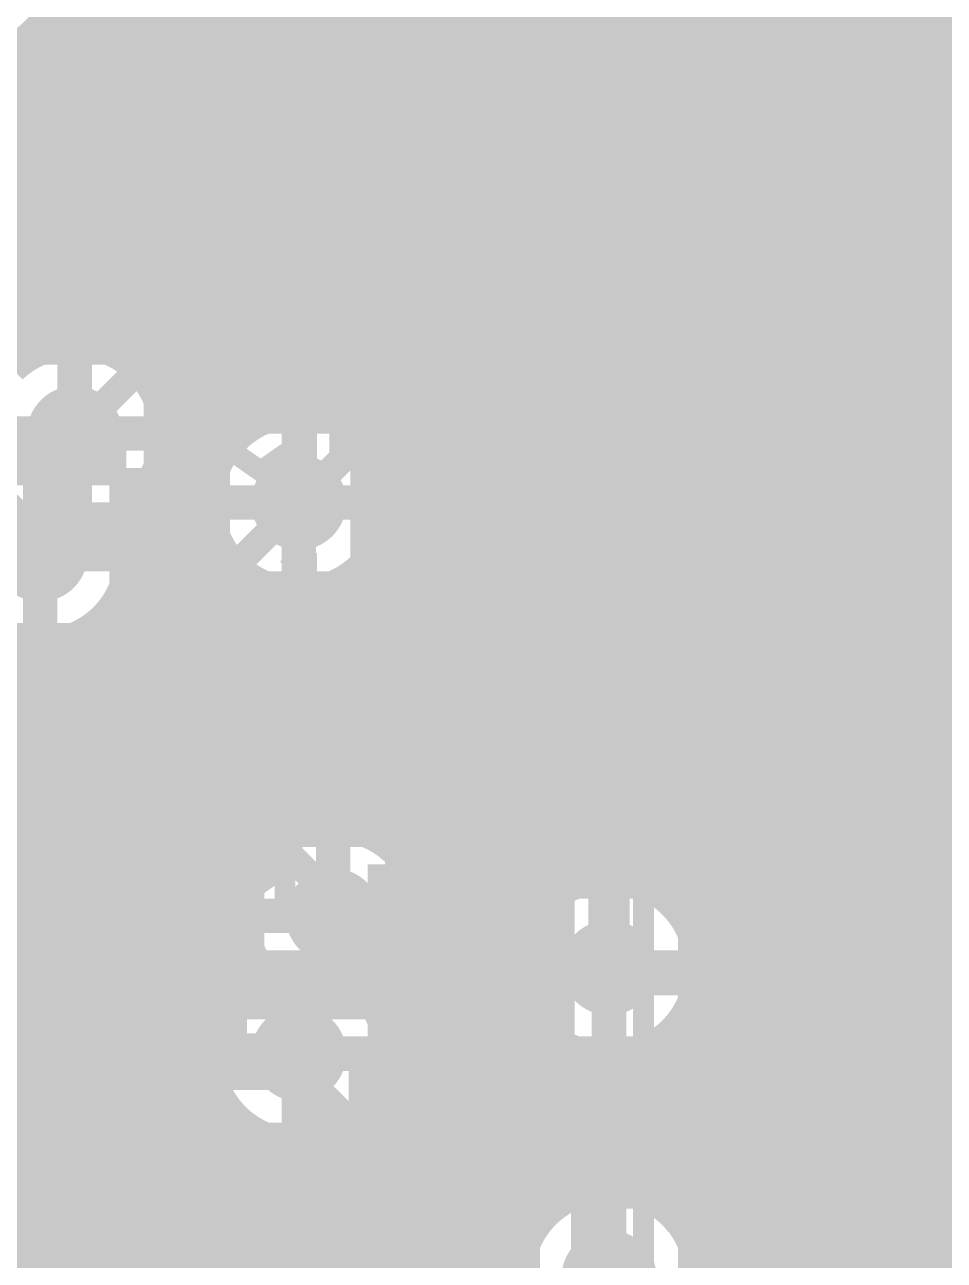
# Model space of a CAD drawing. Extents: x -7 to 100, y -42 to 30.
# Drawn here: x 60.21 to 66.99, y 14.73 to 23.84 of the extents above; entities that cross this region are included whole.
import ezdxf

# ---------------------------------------------------------------- set-up
doc = ezdxf.new("R2010")
doc.units = 0
doc.header["$MEASUREMENT"] = 0
doc.layers.get('0').update_dxf_attribs({"linetype": 'CONTINUOUS'})
for name, color, linetype in [('22-315-0_BOT', 7, 'CONTINUOUS'), ('22-315-0_DRD', 7, 'CONTINUOUS'), ('22-315-0_GND', 6, 'CONTINUOUS'), ('22-315-0_IN1', 4, 'CONTINUOUS'), ('22-315-0_SMB', 3, 'CONTINUOUS'), ('22-315-0_SMT', 5, 'CONTINUOUS'), ('22-315-0_SPB', 10, 'CONTINUOUS'), ('22-315-0_SPT', 14, 'CONTINUOUS'), ('22-315-0_SSB', 9, 'CONTINUOUS'), ('22-315-0_SST', 12, 'CONTINUOUS'), ('22-315-0_TOP', 11, 'CONTINUOUS'), ('THRUHOLE_TAP', 15, 'CONTINUOUS')]:
    doc.layers.add(name, color=color, linetype=linetype)

# ---------------------------------------------------------------- blocks, each defined once
blk = doc.blocks.new('RECTANGLE_2')
blk.add_solid([(0.63627, 0.51308), (0.63627, -0.51308), (-0.63627, 0.51308), (-0.63627, -0.51308)])
blk = doc.blocks.new('RECTANGLE_8')
blk.add_solid([(0.4826, 0.4064), (0.4826, -0.4064), (-0.4826, 0.4064), (-0.4826, -0.4064)])
blk = doc.blocks.new('ROUND_56')
at = {"const_width": 0.35052}
blk.add_lwpolyline([(-0.17526, 0, 1), (0.17526, 0, 1)], format="xyb", close=True, dxfattribs=at)
blk = doc.blocks.new('ROUND_62')
at = {"const_width": 0.35052}
blk.add_lwpolyline([(-0.17526, 0, 1), (0.17526, 0, 1)], format="xyb", close=True, dxfattribs=at)
blk = doc.blocks.new('ROUND_65')
at = {"const_width": 0.35052}
blk.add_lwpolyline([(-0.17526, 0, 1), (0.17526, 0, 1)], format="xyb", close=True, dxfattribs=at)
blk = doc.blocks.new('ROUND_80')
at = {"const_width": 0.0635}
blk.add_lwpolyline([(-0.03175, 0, 1), (0.03175, 0, 1)], format="xyb", close=True, dxfattribs=at)
blk = doc.blocks.new('ROUND_81')
at = {"const_width": 0.0635}
blk.add_lwpolyline([(-0.03175, 0, 1), (0.03175, 0, 1)], format="xyb", close=True, dxfattribs=at)
blk = doc.blocks.new('OBLONG_45')
at = {"const_width": 0.2794}
blk.add_lwpolyline([(0, 0.7493), (0, -0.7493)], dxfattribs=at)
at = {"const_width": 0.1397}
for points in [[(-0.06985, 0.7493, 1), (0.06985, 0.7493, 1)], [(-0.06985, -0.7493, 1), (0.06985, -0.7493, 1)]]:
    blk.add_lwpolyline(points, format="xyb", close=True, dxfattribs=at)
blk = doc.blocks.new('RECTANGLE_46')
blk.add_solid([(0.1397, 0.889), (0.1397, -0.889), (-0.1397, 0.889), (-0.1397, -0.889)])
blk = doc.blocks.new('OBLONG_47')
at = {"const_width": 0.2794}
blk.add_lwpolyline([(0.7493, 0), (-0.7493, 0)], dxfattribs=at)
at = {"const_width": 0.1397}
for points in [[(-0.81915, 0, 1), (-0.67945, 0, 1)], [(0.67945, 0, 1), (0.81915, 0, 1)]]:
    blk.add_lwpolyline(points, format="xyb", close=True, dxfattribs=at)
blk = doc.blocks.new('RECTANGLE_48')
blk.add_solid([(0.889, 0.1397), (0.889, -0.1397), (-0.889, 0.1397), (-0.889, -0.1397)])
blk = doc.blocks.new('ROUND_83')
at = {"const_width": 0.10033}
blk.add_lwpolyline([(-0.050164, 0, 1), (0.050164, 0, 1)], format="xyb", close=True, dxfattribs=at)

msp = doc.modelspace()

# ---------------------------------------------------------------- linework, layer by layer
at = {"layer": '22-315-0_BOT'}
for points, const_width in [([(66.04, 23.114), (67.437, 23.114), (68.199, 23.876), (70.6628, 23.876), (71.12, 23.4188)], 0.2032), ([(66.04, 23.114), (66.0273, 23.1013), (66.0273, 21.0312)], 0.2032), ([(63.5, 21.0312), (61.7982, 21.0312), (60.706, 19.939), (60.325, 19.939), (60.325, 13.8938), (61.595, 13.8938)], 0.2032), ([(66.0273, 21.0312), (63.5, 21.0312)], 0.2032), ([(52.6923, 12.7762), (53.1368, 12.7762), (53.467, 12.446), (56.642, 12.446), (58.166, 13.97), (58.166, 16.764), (59.563, 18.161), (59.563, 20.32), (60.071, 20.828), (60.579, 20.828)], 0.2032), ([(64.3128, 20.6248), (64.3128, 20.3454)], 0.254), ([(65.2145, 20.6248), (64.3128, 20.6248)], 0.254), ([(64.4398, 20.6248), (64.4398, 19.36496)], 0.254), ([(64.6684, 20.6248), (64.6684, 19.59356)], 0.254), ([(64.897, 20.6248), (64.897, 19.82216)], 0.254), ([(65.1256, 20.6248), (65.1256, 20.01774)], 0.254), ([(65.2145, 20.6248), (65.2145, 20.3454)], 0.254), ([(65.2145, 20.4978), (64.3128, 20.4978)], 0.254), ([(62.23, 20.32), (61.595, 19.685), (61.595, 18.288), (62.484, 17.399), (62.484, 17.272)], 0.2032), ([(64.3128, 20.3454), (64.3128, 20.2946)], 0.254), ([(64.3128, 20.2946), (64.3128, 19.23796)], 0.254), ([(65.2145, 20.3454), (65.2145, 20.2946)], 0.254), ([(65.2145, 20.2946), (65.2145, 20.05076)], 0.254), ([(61.5569, 20.21586), (61.3537, 20.01266)], 0.254), ([(65.2145, 20.2692), (64.3128, 20.2692)], 0.254), ([(65.17894, 20.0406), (64.3128, 20.0406)], 0.254), ([(60.325, 19.939), (60.325, 13.8938), (61.595, 13.8938)], 0.2032), ([(60.325, 19.939), (60.325, 13.8938), (61.595, 13.8938)], 0.2032), ([(61.26734, 19.9263), (60.9981, 19.65452)], 0.254), ([(65.00622, 19.93138), (64.3128, 19.23796)], 0.254), ([(61.20892, 19.812), (61.15304, 19.812)], 0.254), ([(62.611, 19.75612), (62.611, 17.94002)], 0.254), ([(62.6872, 19.81708), (62.6872, 18.8722)], 0.254), ([(64.8843, 19.812), (64.3128, 19.812)], 0.254), ([(67.945, 19.7612), (67.7926, 19.6088), (66.0273, 19.6088)], 0.3048), ([(61.0108, 19.66976), (61.0108, 16.0528)], 0.254), ([(61.1886, 19.685), (61.1886, 18.288)], 0.254), ([(62.13094, 19.6469), (62.0014, 19.51736)], 0.254), ([(62.1538, 19.64436), (62.1538, 18.30324)], 0.254), ([(62.3824, 19.65706), (62.3824, 18.07464)], 0.254), ([(61.1886, 19.5834), (60.90412, 19.5834)], 0.254), ([(62.6872, 19.5834), (62.06744, 19.5834)], 0.254), ([(62.6872, 19.6088), (63.5, 19.6088)], 0.254), ([(63.5, 18.8722), (63.5, 19.6088)], 0.254), ([(64.3128, 19.6088), (63.5, 19.6088)], 0.254), ([(63.5, 17.018), (63.5, 19.6088)], 0.2032), ([(63.5, 17.018), (63.5, 19.6088)], 0.2032), ([(64.6557, 19.5834), (64.3128, 19.5834)], 0.254), ([(66.0273, 19.6088), (65.3288, 19.6088), (64.516, 18.796), (64.516, 16.891)], 0.3048), ([(62.0014, 19.51736), (62.0014, 18.45564)], 0.254), ([(60.7314, 19.3929), (60.7314, 14.38656)], 0.254), ([(60.7314, 19.3929), (60.7314, 14.38656)], 0.254), ([(60.7314, 19.3929), (60.7314, 14.38656)], 0.254), ([(60.7822, 19.43608), (60.7822, 14.34592)], 0.254), ([(61.1886, 19.3548), (60.7314, 19.3548)], 0.254), ([(62.6872, 19.3548), (62.0014, 19.3548)], 0.254), ([(64.4271, 19.3548), (64.3128, 19.3548)], 0.254), ([(61.1886, 19.1262), (60.7314, 19.1262)], 0.254), ([(62.6872, 19.1262), (62.0014, 19.1262)], 0.254), ([(67.1322, 19.1516), (66.8401, 19.1516)], 0.254), ([(66.8401, 19.1516), (66.8401, 18.8722)], 0.254), ([(67.1322, 19.1262), (66.8401, 19.1262)], 0.254), ([(66.9544, 19.1516), (66.9544, 15.0114)], 0.254), ([(61.1886, 18.8976), (60.7314, 18.8976)], 0.254), ([(62.6872, 18.8976), (62.0014, 18.8976)], 0.254), ([(64.06388, 18.8722), (62.6872, 18.8722)], 0.254), ([(62.8396, 18.8722), (62.8396, 17.85112)], 0.254), ([(63.0682, 18.8722), (63.0682, 17.61998)], 0.254), ([(63.2968, 18.8722), (63.2968, 16.0528)], 0.254), ([(63.5254, 18.8722), (63.5254, 16.0528)], 0.254), ([(63.754, 18.8722), (63.754, 16.0528)], 0.254), ([(63.9826, 18.8722), (63.9826, 17.31264)], 0.254), ([(65.23736, 18.8722), (64.9732, 18.6055)], 0.254), ([(66.8401, 18.8722), (65.23736, 18.8722)], 0.254), ([(65.3542, 18.8722), (65.3542, 15.0114)], 0.254), ([(65.5828, 18.8722), (65.5828, 15.0114)], 0.254), ([(65.8114, 18.8722), (65.8114, 15.0114)], 0.254), ([(66.04, 18.8722), (66.04, 15.0114)], 0.254), ([(66.2686, 18.8722), (66.2686, 15.0114)], 0.254), ([(66.4972, 18.8722), (66.4972, 15.0114)], 0.254), ([(66.7258, 18.8722), (66.7258, 15.0114)], 0.254), ([(67.1322, 18.8976), (66.8401, 18.8976)], 0.254), ([(64.0588, 18.796), (64.0588, 17.39392)], 0.254), ([(65.1256, 18.7579), (65.1256, 17.19072)], 0.254), ([(61.1886, 18.669), (60.7314, 18.669)], 0.254), ([(64.0588, 18.669), (62.0014, 18.669)], 0.254), ([(67.1322, 18.669), (65.03416, 18.669)], 0.254), ([(64.9732, 18.6055), (64.9732, 17.39392)], 0.254), ([(62.0014, 18.45564), (62.50686, 17.95018)], 0.254), ([(61.1886, 18.4404), (60.7314, 18.4404)], 0.254), ([(64.0588, 18.4404), (62.01664, 18.4404)], 0.254), ([(67.1322, 18.4404), (64.9732, 18.4404)], 0.254), ([(61.19622, 18.2118), (60.7314, 18.2118)], 0.254), ([(64.0588, 18.2118), (62.24524, 18.2118)], 0.254), ([(67.1322, 18.2118), (64.9732, 18.2118)], 0.254), ([(61.2394, 18.08988), (61.2394, 16.0528)], 0.254), ([(61.32576, 17.9832), (60.7314, 17.9832)], 0.254), ([(61.31052, 17.9959), (61.83376, 17.47266)], 0.254), ([(64.0588, 17.9832), (62.47384, 17.9832)], 0.254), ([(67.1322, 17.9832), (64.9732, 17.9832)], 0.254), ([(61.468, 17.84096), (61.468, 16.0528)], 0.254), ([(61.55436, 17.7546), (60.7314, 17.7546)], 0.254), ([(64.0588, 17.7546), (62.96152, 17.7546)], 0.254), ([(67.1322, 17.7546), (64.9732, 17.7546)], 0.254), ([(61.6966, 17.61236), (61.6966, 16.67764)], 0.254), ([(61.78296, 17.526), (60.7314, 17.526)], 0.254), ([(64.0588, 17.526), (63.11392, 17.526)], 0.254), ([(71.43496, 17.526), (64.9732, 17.526)], 0.254), ([(61.80328, 17.2974), (60.7314, 17.2974)], 0.254), ([(63.9699, 17.2974), (63.16218, 17.2974)], 0.254), ([(71.66356, 17.2974), (65.05956, 17.2974)], 0.254), ([(61.087, 16.891), (61.087, 17.018), (60.706, 16.637), (60.706, 16.2052), (61.595, 15.3162), (60.706, 16.2052), (60.706, 16.637), (61.087, 17.018), (61.087, 16.891)], 0.2032), ([(61.83376, 17.0688), (60.7314, 17.0688)], 0.254), ([(63.85814, 17.0688), (63.1317, 17.0688)], 0.254), ([(71.89216, 17.0688), (65.17132, 17.0688)], 0.254), ([(63.0682, 16.92402), (63.0682, 16.0528)], 0.254), ([(61.88202, 16.8402), (60.7314, 16.8402)], 0.254), ([(61.9252, 16.88338), (61.9252, 16.86306)], 0.254), ([(63.83782, 16.8402), (63.00978, 16.8402)], 0.254), ([(68.83908, 16.8402), (65.19418, 16.8402)], 0.254), ([(62.8396, 16.69288), (62.8396, 16.55572)], 0.254), ([(61.65088, 16.6116), (60.7314, 16.6116)], 0.254), ([(63.89624, 16.6116), (62.80912, 16.6116)], 0.254), ([(65.1256, 16.58874), (65.1256, 15.0114)], 0.254), ([(68.70192, 16.6116), (65.13576, 16.6116)], 0.254), ([(63.9826, 16.46936), (63.9826, 16.0528)], 0.254), ([(61.56198, 16.383), (60.7314, 16.383)], 0.254), ([(64.06388, 16.383), (62.89802, 16.383)], 0.254), ([(68.66128, 16.383), (64.96812, 16.383)], 0.254), ([(64.2112, 16.28394), (64.2112, 16.0528)], 0.254), ([(64.897, 16.32712), (64.897, 15.16888)], 0.254), ([(62.23, 16.256), (62.23, 16.129), (63.0428, 15.3162), (63.5, 15.3162)], 0.2032), ([(64.4398, 16.21536), (64.4398, 15.28064)], 0.254), ([(64.6684, 16.22806), (64.6684, 15.26794)], 0.254), ([(61.5569, 16.1544), (60.7314, 16.1544)], 0.254), ([(68.70192, 16.1544), (62.90056, 16.1544)], 0.254), ([(61.57976, 16.0528), (60.7822, 16.0528)], 0.254), ([(60.7822, 16.0528), (60.7822, 14.6304)], 0.254), ([(64.3128, 16.0528), (62.88024, 16.0528)], 0.254), ([(64.3128, 16.0528), (64.3128, 15.2527)], 0.254), ([(60.7822, 15.9258), (60.7314, 15.9258)], 0.254), ([(68.83908, 15.9258), (64.3128, 15.9258)], 0.254), ([(60.7822, 15.6972), (60.7314, 15.6972)], 0.254), ([(69.45376, 15.6972), (64.3128, 15.6972)], 0.254), ([(60.7822, 15.4686), (60.7314, 15.4686)], 0.254), ([(69.68236, 15.4686), (64.3128, 15.4686)], 0.254), ([(60.7822, 15.24), (60.7314, 15.24)], 0.254), ([(69.65696, 15.24), (64.7573, 15.24)], 0.254), ([(60.7822, 15.0114), (60.7314, 15.0114)], 0.254), ([(69.42836, 15.0114), (65.05956, 15.0114)], 0.254), ([(69.42836, 15.0114), (65.05956, 15.0114)], 0.254), ([(60.7822, 14.7828), (60.7314, 14.7828)], 0.254)]:
    msp.add_lwpolyline(points, dxfattribs=dict(at, const_width=const_width))
at = {"layer": '22-315-0_BOT', "const_width": 0.254}
for points in [[(65.2145, 20.05076, 0.1338727), (65.006, 19.93159)], [(65.2145, 20.05076, 0.1338727), (65.006, 19.93159)], [(61.26734, 19.9263, 0.1600362), (61.18808, 19.685)], [(61.26734, 19.9263, 0.1600362), (61.18808, 19.685)], [(62.23, 19.63928, 0.1865741), (62.6879, 19.81631)], [(60.90412, 19.5834, 0.069382), (60.99384, 19.65116)], [(60.90412, 19.5834, 0.069382), (60.99384, 19.65116)], [(62.13094, 19.6469, 0.0365465), (62.23, 19.63965)], [(60.7314, 19.3929, 0.0953748), (60.90509, 19.5828)], [(64.06388, 18.8722, 0.0417668), (64.0575, 18.796)], [(64.06388, 18.8722, 0.0417668), (64.0575, 18.796)], [(61.1886, 18.288, 0.1989124), (61.30763, 18.00063)], [(63.16472, 17.272, 0.4043806), (62.50686, 17.95018)], [(61.83376, 17.47266, 0.0749705), (61.8035, 17.272)], [(64.0588, 17.39392, 0.2113087), (63.83632, 16.891)], [(65.19672, 16.891, 0.2113087), (64.9739, 17.39469)], [(61.80328, 17.272, 0.1599827), (61.93579, 16.86846)], [(62.7761, 16.65732, 0.2894985), (63.16472, 17.272)], [(61.93536, 16.86814, 0.2881496), (61.55182, 16.256)], [(63.83528, 16.891, 0.4142136), (64.516, 16.21028)], [(64.516, 16.21028, 0.4142136), (65.19672, 16.891)], [(62.91072, 16.256, 0.1597822), (62.7761, 16.65732)], [(61.54928, 16.256, 0.0758661), (61.58026, 16.05296)], [(62.8777, 16.0528, 0.0761469), (62.90883, 16.256)], [(64.516, 15.28572, 0.0761474), (64.31223, 15.25451)], [(65.05956, 15.0114, 0.2364631), (64.516, 15.28369)]]:
    msp.add_lwpolyline(points, format="xyb", dxfattribs=at)
at = {"layer": '22-315-0_DRD', "const_width": 0.254}
for points in [[(60.452, 23.622), (60.452, 24.892)], [(59.182, 23.622), (60.452, 23.622)], [(61.214, 21.463), (59.944, 21.463)], [(60.579, 21.463), (60.579, 20.193)], [(61.214, 20.193), (61.214, 21.463)], [(61.595, 20.955), (61.595, 19.685)], [(62.865, 20.955), (61.595, 20.955)], [(62.23, 20.955), (62.23, 19.685)], [(62.865, 19.685), (62.865, 20.955)], [(61.214, 20.828), (59.944, 20.828)], [(60.96, 20.574), (59.69, 20.574)], [(60.96, 20.574), (59.69, 20.574)], [(60.325, 20.574), (60.325, 19.304)], [(60.325, 20.574), (60.325, 19.304)], [(60.96, 19.304), (60.96, 20.574)], [(60.96, 19.304), (60.96, 20.574)], [(62.865, 20.32), (61.595, 20.32)], [(59.944, 20.193), (61.214, 20.193)], [(60.96, 19.939), (59.69, 19.939)], [(60.96, 19.939), (59.69, 19.939)], [(61.595, 19.685), (62.865, 19.685)], [(59.69, 19.304), (60.96, 19.304)], [(59.69, 19.304), (60.96, 19.304)], [(61.849, 17.907), (61.849, 16.637)], [(63.119, 17.907), (61.849, 17.907)], [(62.484, 17.907), (62.484, 16.637)], [(63.119, 16.637), (63.119, 17.907)], [(62.865, 17.653), (62.865, 16.383)], [(64.135, 17.653), (62.865, 17.653)], [(62.865, 17.653), (62.865, 16.383)], [(64.135, 17.653), (62.865, 17.653)], [(63.5, 17.653), (63.5, 16.383)], [(63.5, 17.653), (63.5, 16.383)], [(64.135, 16.383), (64.135, 17.653)], [(64.135, 16.383), (64.135, 17.653)], [(60.452, 17.526), (60.452, 16.256)], [(61.722, 17.526), (60.452, 17.526)], [(60.452, 17.526), (60.452, 16.256)], [(61.722, 17.526), (60.452, 17.526)], [(61.087, 17.526), (61.087, 16.256)], [(61.087, 17.526), (61.087, 16.256)], [(61.722, 16.256), (61.722, 17.526)], [(61.722, 16.256), (61.722, 17.526)], [(63.881, 17.526), (63.881, 16.256)], [(65.151, 17.526), (63.881, 17.526)], [(64.516, 17.526), (64.516, 16.256)], [(65.151, 16.256), (65.151, 17.526)], [(63.119, 17.272), (61.849, 17.272)], [(64.135, 17.018), (62.865, 17.018)], [(64.135, 17.018), (62.865, 17.018)], [(61.722, 16.891), (60.452, 16.891)], [(61.722, 16.891), (60.452, 16.891)], [(61.595, 16.891), (61.595, 15.621)], [(62.865, 16.891), (61.595, 16.891)], [(62.23, 16.891), (62.23, 15.621)], [(62.865, 15.621), (62.865, 16.891)], [(65.151, 16.891), (63.881, 16.891)], [(61.849, 16.637), (63.119, 16.637)], [(62.865, 16.383), (64.135, 16.383)], [(62.865, 16.383), (64.135, 16.383)], [(60.452, 16.256), (61.722, 16.256)], [(60.452, 16.256), (61.722, 16.256)], [(62.865, 16.256), (61.595, 16.256)], [(63.881, 16.256), (65.151, 16.256)], [(61.595, 15.621), (62.865, 15.621)], [(63.881, 15.24), (63.881, 13.97)], [(65.151, 15.24), (63.881, 15.24)], [(64.516, 15.24), (64.516, 13.97)], [(65.151, 13.97), (65.151, 15.24)]]:
    msp.add_lwpolyline(points, dxfattribs=at)
at = {"layer": '22-315-0_IN1', "const_width": 0.254}
for points in [[(63.1444, 29.337), (63.1444, 17.59712)], [(63.373, 29.337), (63.373, 17.68602)], [(63.6016, 29.337), (63.6016, 17.68856)], [(63.8302, 29.337), (63.8302, 17.61236)], [(64.0588, 29.337), (64.0588, 17.40408)], [(64.2874, 29.337), (64.2874, 17.53108)], [(64.516, 29.337), (64.516, 17.57172)], [(64.7446, 29.337), (64.7446, 17.53108)], [(64.9732, 29.337), (64.9732, 17.39392)], [(65.2018, 29.337), (65.2018, 6.9723)], [(65.4304, 29.337), (65.4304, 6.86816)], [(65.659, 29.337), (65.659, 6.70306)], [(65.8876, 29.337), (65.8876, 6.43636)], [(66.1162, 29.337), (66.1162, 0.508)], [(66.3448, 29.337), (66.3448, 0.508)], [(66.5734, 29.337), (66.5734, 10.5283)], [(66.802, 29.337), (66.802, 10.74674)], [(67.0306, 29.337), (67.0306, 10.83056)], [(60.6298, 24.89708), (60.6298, 21.50618)], [(61.5442, 24.89708), (61.5442, 17.39392)], [(60.8584, 24.75992), (60.8584, 21.44776)], [(61.3156, 24.75992), (61.3156, 17.53108)], [(61.7728, 24.79802), (61.7728, 20.82292)], [(62.9158, 24.75738), (62.9158, 17.79778)], [(61.087, 24.71928), (61.087, 21.28012)], [(62.0014, 24.56688), (62.0014, 20.96008)], [(62.23, 24.47798), (62.23, 21.00072)], [(62.4586, 24.4729), (62.4586, 20.96008)], [(62.6872, 24.55164), (62.6872, 20.82292)], [(60.4012, 23.90902), (60.4012, 21.48332)], [(75.97394, 23.8252), (60.34278, 23.8252)], [(60.1726, 23.67788), (60.1726, 21.37156)], [(76.15936, 23.5966), (59.97702, 23.5966)], [(82.51698, 23.368), (42.1513, 23.368)], [(82.5119, 23.1394), (42.45356, 23.1394)], [(82.59064, 22.9108), (42.56532, 22.9108)], [(82.79638, 22.6822), (42.58818, 22.6822)], [(70.89394, 22.4536), (42.52976, 22.4536)], [(70.74408, 22.225), (55.69712, 22.225)], [(70.69328, 21.9964), (55.86476, 21.9964)], [(70.72376, 21.7678), (59.82208, 21.7678)], [(70.84822, 21.5392), (60.03036, 21.5392)], [(71.21144, 21.3106), (61.05652, 21.3106)], [(83.95208, 21.082), (61.20892, 21.082)], [(61.80836, 20.8534), (61.25718, 20.8534)], [(84.10194, 20.8534), (62.65164, 20.8534)], [(61.62294, 20.6248), (61.2267, 20.6248)], [(93.96476, 20.6248), (62.83706, 20.6248)], [(61.087, 20.37588), (61.087, 17.57172)], [(61.55436, 20.3962), (61.10478, 20.3962)], [(77.68336, 20.3962), (62.90564, 20.3962)], [(61.56706, 20.1676), (60.96508, 20.1676)], [(77.3811, 20.1676), (62.89294, 20.1676)], [(61.66612, 19.939), (61.00572, 19.939)], [(77.26934, 19.939), (62.79388, 19.939)], [(61.7728, 19.81708), (61.7728, 16.75892)], [(62.6872, 19.81708), (62.6872, 17.9197)], [(61.92774, 19.7104), (60.96508, 19.7104)], [(62.0014, 19.67992), (62.0014, 17.74952)], [(62.23, 19.63928), (62.23, 17.90192)], [(62.4586, 19.67992), (62.4586, 17.95018)], [(77.24902, 19.7104), (62.52972, 19.7104)], [(77.30744, 19.4818), (60.82792, 19.4818)], [(60.8584, 19.51736), (60.8584, 17.53108)], [(60.1726, 19.27606), (60.1726, 14.50594)], [(60.6298, 19.33194), (60.6298, 17.39392)], [(77.47508, 19.2532), (58.25236, 19.2532)], [(60.4012, 19.26336), (60.4012, 14.51864)], [(80.38592, 19.0246), (58.32856, 19.0246)], [(80.34528, 18.796), (58.32602, 18.796)], [(80.38592, 18.5674), (58.23712, 18.5674)], [(80.52308, 18.3388), (58.00598, 18.3388)], [(99.441, 18.1102), (57.82818, 18.1102)], [(62.18174, 17.8816), (57.76976, 17.8816)], [(75.26274, 17.8816), (62.78372, 17.8816)], [(61.92012, 17.653), (57.60212, 17.653)], [(63.25616, 17.653), (63.04788, 17.653)], [(69.39788, 17.653), (63.7413, 17.653)], [(60.66536, 17.4244), (57.43956, 17.4244)], [(61.82106, 17.4244), (61.50864, 17.4244)], [(64.09436, 17.4244), (64.04356, 17.4244)], [(69.23024, 17.4244), (64.93764, 17.4244)], [(60.47994, 17.1958), (57.55132, 17.1958)], [(61.80836, 17.1958), (61.69406, 17.1958)], [(69.17182, 17.1958), (65.12306, 17.1958)], [(60.41136, 16.9672), (59.40298, 16.9672)], [(61.87694, 16.9672), (61.76264, 16.9672)], [(68.99402, 16.9672), (65.19164, 16.9672)], [(60.42406, 16.7386), (59.63412, 16.7386)], [(68.76288, 16.7386), (65.17894, 16.7386)], [(62.9158, 16.67002), (62.9158, 9.35736)], [(60.52312, 16.51), (59.72302, 16.51)], [(63.04788, 16.51), (62.85992, 16.51)], [(68.67398, 16.51), (65.07988, 16.51)], [(60.6298, 16.38808), (60.6298, 14.45006)], [(61.5442, 16.38808), (61.5442, 6.85546)], [(63.1444, 16.43888), (63.1444, 9.43356)], [(63.8302, 16.42364), (63.8302, 9.11098)], [(64.0588, 16.38808), (64.0588, 15.10792)], [(64.9732, 16.38808), (64.9732, 15.10792)], [(60.78474, 16.2814), (59.72556, 16.2814)], [(61.54928, 16.2814), (61.38672, 16.2814)], [(64.21374, 16.2814), (62.90818, 16.2814)], [(63.373, 16.34998), (63.373, 9.43102)], [(63.6016, 16.3449), (63.6016, 9.34212)], [(68.6689, 16.2814), (64.81572, 16.2814)], [(60.8584, 16.25092), (60.8584, 14.26464)], [(61.087, 16.21028), (61.087, 6.39572)], [(61.3156, 16.25092), (61.3156, 6.6802)], [(64.2874, 16.25092), (64.2874, 15.24508)], [(64.516, 16.21028), (64.516, 15.28572)], [(64.7446, 16.25092), (64.7446, 15.24508)], [(61.57976, 16.0528), (59.64936, 16.0528)], [(68.74764, 16.0528), (62.8777, 16.0528)], [(61.70422, 15.8242), (59.44108, 15.8242)], [(68.95338, 15.8242), (62.75578, 15.8242)], [(61.7728, 15.75308), (61.7728, 6.96468)], [(62.6872, 15.75308), (62.6872, 9.14908)], [(62.06744, 15.5956), (53.59908, 15.5956)], [(62.0014, 15.61592), (62.0014, 7.02564)], [(62.23, 15.57528), (62.23, 7.04596)], [(76.4159, 15.5956), (62.39002, 15.5956)], [(62.4586, 15.61592), (62.4586, 7.02564)], [(76.71816, 15.367), (53.63972, 15.367)], [(64.09436, 15.1384), (53.59908, 15.1384)], [(78.70444, 15.1384), (64.93764, 15.1384)], [(63.90894, 14.9098), (53.46192, 14.9098)], [(78.34122, 14.9098), (65.12306, 14.9098)], [(63.84036, 14.6812), (48.04664, 14.6812)], [(78.21676, 14.6812), (65.19164, 14.6812)]]:
    msp.add_lwpolyline(points, dxfattribs=at)
for points in [[(59.817, 23.57628, 0.4142136), (60.49772, 24.257)], [(60.10656, 21.31822, 0.3676775), (59.436, 21.88718)], [(60.579, 21.50872, 0.1941176), (60.10663, 21.31815)], [(61.25972, 20.828, 0.4142136), (60.579, 21.50872)], [(62.23, 21.00072, 0.4142136), (61.54928, 20.32)], [(62.91072, 20.32, 0.4142136), (62.23, 21.00072)], [(60.93206, 20.24634, 0.2620783), (61.25943, 20.828)], [(61.54928, 20.32, 0.4142136), (62.23, 19.63928)], [(62.23, 19.63928, 0.4142136), (62.91072, 20.32)], [(61.00572, 19.939, 0.1177028), (60.93232, 20.24647)], [(59.64428, 19.939, 0.4142136), (60.325, 19.25828)], [(60.325, 19.25828, 0.4142136), (61.00572, 19.939)], [(62.484, 17.95272, 0.4142136), (61.80328, 17.272)], [(63.09614, 17.5641, 0.2890637), (62.484, 17.95018)], [(63.5, 17.69872, 0.160551), (63.09524, 17.56531)], [(63.5, 17.69872, 0.160551), (63.09524, 17.56531)], [(64.06388, 17.399, 0.2491151), (63.5, 17.69853)], [(64.06388, 17.399, 0.2491151), (63.5, 17.69853)], [(61.087, 17.57172, 0.4142136), (60.40628, 16.891)], [(61.087, 17.57172, 0.4142136), (60.40628, 16.891)], [(61.76772, 16.891, 0.4142136), (61.087, 17.57172)], [(61.76772, 16.891, 0.4142136), (61.087, 17.57172)], [(64.516, 17.57172, 0.1838461), (64.06344, 17.3995)], [(65.19672, 16.891, 0.4142136), (64.516, 17.57172)], [(61.80328, 17.272, 0.1599827), (61.93579, 16.86846)], [(60.40628, 16.891, 0.4142136), (61.087, 16.21028)], [(60.40628, 16.891, 0.4142136), (61.087, 16.21028)], [(61.93536, 16.86814, 0.0844), (61.74962, 16.73638)], [(61.74994, 16.73606, 0.0574619), (61.7678, 16.891)], [(61.74994, 16.73606, 0.0574619), (61.7678, 16.891)], [(64.516, 16.21028, 0.4142136), (65.19672, 16.891)], [(62.7761, 16.65732, 0.0470157), (62.88579, 16.72271)], [(62.91072, 16.256, 0.1597822), (62.7761, 16.65732)], [(62.88532, 16.72336, 0.2885872), (63.5, 16.33728)], [(62.88532, 16.72336, 0.2885872), (63.5, 16.33728)], [(63.5, 16.33728, 0.183845), (63.95256, 16.5095)], [(63.5, 16.33728, 0.183845), (63.95256, 16.5095)], [(63.95212, 16.51, 0.2491151), (64.516, 16.21047)], [(61.087, 16.21028, 0.1989118), (61.56834, 16.40966)], [(61.087, 16.21028, 0.1989118), (61.56834, 16.40966)], [(61.56706, 16.41094, 0.0574619), (61.5492, 16.256)], [(61.54928, 16.256, 0.4142136), (62.23, 15.57528)], [(62.23, 15.57528, 0.4142136), (62.91072, 16.256)], [(64.516, 15.28572, 0.4142136), (63.83528, 14.605)], [(65.19672, 14.605, 0.4142136), (64.516, 15.28572)]]:
    msp.add_lwpolyline(points, format="xyb", dxfattribs=at)
at = {"layer": '22-315-0_SSB', "const_width": 0.1524}
for points in [[(65.151, 22.352), (65.151, 25.908), (66.929, 25.908), (66.929, 22.352), (65.151, 22.352)], [(60.55106, 23.88616), (60.38342, 23.82774), (60.38342, 23.47214), (60.55106, 23.41372), (61.22924, 23.41372), (61.39942, 23.47214), (61.39942, 23.82774), (61.22924, 23.88616)], [(63.8683, 23.7998), (63.70066, 23.74138), (63.70066, 23.38578), (63.8683, 23.32736), (64.54648, 23.32736), (64.71666, 23.38578), (64.71666, 23.74138), (64.54648, 23.7998)], [(64.3255, 21.7805), (64.3255, 18.8595), (62.6872, 18.8595), (62.6872, 21.7805), (64.3255, 21.7805)], [(66.8528, 21.7805), (66.8528, 18.8595), (65.2145, 18.8595), (65.2145, 21.7805), (66.8528, 21.7805)], [(61.78042, 21.21154), (61.78042, 21.56714), (61.61024, 21.62556), (61.44006, 21.62556), (61.27242, 21.56714), (61.27242, 21.21154), (61.44006, 21.15312), (61.61024, 21.15312), (62.28842, 21.38934)], [(61.44006, 20.31492), (61.27242, 20.43176), (61.27242, 20.67052), (61.44006, 20.78736), (61.61024, 20.78736), (61.94806, 20.55114), (62.28842, 20.78736), (62.28842, 20.31492)], [(61.44006, 19.94916), (61.27242, 19.89074), (61.27242, 19.53514), (61.44006, 19.47672), (62.11824, 19.47672), (62.28842, 19.53514), (62.28842, 19.89074), (62.11824, 19.94916)], [(63.0174, 18.1229), (64.0334, 18.4785), (64.0334, 18.00606)], [(61.28258, 18.00606), (61.1124, 18.06448), (61.1124, 18.42008), (61.28258, 18.4785), (61.6204, 18.4785), (61.79058, 18.36166), (61.79058, 18.00606), (62.1284, 18.00606), (62.1284, 18.4785)], [(65.95872, 18.38452), (66.12636, 18.44294), (66.29654, 18.44294), (66.46672, 18.38452), (66.46672, 18.02892), (66.29654, 17.96796), (66.12636, 17.96796), (65.95872, 18.02892), (65.95872, 18.38452), (65.78854, 18.44294), (65.61836, 18.44294), (65.45072, 18.38452), (65.45072, 18.02892), (65.61836, 17.96796), (65.78854, 17.96796), (65.95872, 18.02892)], [(61.28258, 17.16786), (61.1124, 17.2847), (61.1124, 17.52346), (61.28258, 17.6403), (61.45276, 17.6403), (61.79058, 17.40408), (62.1284, 17.6403), (62.1284, 17.16786)], [(63.18758, 17.16786), (63.0174, 17.2847), (63.0174, 17.52346), (63.18758, 17.6403), (63.35776, 17.6403), (63.69558, 17.40408), (64.0334, 17.6403), (64.0334, 17.16786)], [(65.45072, 17.60474), (65.45072, 17.19072), (66.46672, 17.19072)], [(61.28258, 16.8021), (61.1124, 16.74368), (61.1124, 16.38808), (61.28258, 16.32966), (61.96076, 16.32966), (62.1284, 16.38808), (62.1284, 16.74368), (61.96076, 16.8021)], [(63.5254, 16.6243), (63.0174, 16.8021)], [(63.5254, 16.32966), (63.5254, 16.68526), (63.69558, 16.8021), (63.86576, 16.8021), (64.0334, 16.68526), (64.0334, 16.32966), (63.0174, 16.32966)], [(60.7695, 13.1445), (60.7695, 16.0655), (62.4078, 16.0655), (62.4078, 13.1445), (60.7695, 13.1445)], [(62.6745, 13.1445), (62.6745, 16.0655), (64.3128, 16.0655), (64.3128, 13.1445), (62.6745, 13.1445)]]:
    msp.add_lwpolyline(points, dxfattribs=at)
at = {"layer": '22-315-0_SST', "const_width": 0.1524}
for points in [[(68.1355, 22.0345), (68.1355, 24.9555), (66.4972, 24.9555), (66.4972, 22.0345), (68.1355, 22.0345)], [(66.13906, 23.59406), (65.12306, 23.94966), (65.12306, 23.47468)], [(66.13906, 23.11146), (66.13906, 22.8727)], [(66.13906, 22.99208), (65.12306, 22.99208), (65.29324, 22.8727)], [(65.63106, 21.91766), (65.63106, 22.27326), (65.46342, 22.3901), (65.29324, 22.3901), (65.12306, 22.27326), (65.12306, 21.91766), (66.13906, 21.91766)], [(65.63106, 22.2123), (66.13906, 22.3901)], [(64.77, 13.843), (64.77, 21.59), (55.88, 21.59), (55.88, 12.7), (63.627, 12.7), (64.77, 13.843)]]:
    msp.add_lwpolyline(points, dxfattribs=at)
at = {"layer": '22-315-0_TOP'}
for points, const_width in [([(61.087, 25.4), (61.5569, 24.9301), (61.5569, 22.8219)], 0.2032), ([(64.135, 25.1968), (63.05804, 24.11984), (63.05804, 22.8219)], 0.2032), ([(63.55842, 22.8219), (63.55842, 23.93442), (64.008, 24.384), (67.1322, 24.384), (67.31, 24.2062)], 0.2032), ([(64.0588, 22.8219), (64.1731, 22.8219), (65.024, 21.971), (68.707, 21.971), (69.088, 22.352), (70.612, 22.352), (71.755, 23.495), (75.819, 23.495), (76.454, 24.13), (76.581, 24.13)], 0.2032), ([(60.55614, 22.8219), (60.55614, 21.82114), (59.944, 21.209), (59.436, 21.209)], 0.2032), ([(62.05728, 22.8219), (62.05728, 21.29028), (60.706, 19.939), (60.325, 19.939)], 0.2032), ([(60.579, 20.828), (61.05652, 21.30552), (61.05652, 22.8219)], 0.2032), ([(62.55766, 22.8219), (62.55766, 20.64766), (62.23, 20.32)], 0.2032), ([(71.374, 21.971), (69.342, 21.971), (68.961, 21.59), (64.516, 21.59), (62.484, 19.558), (60.96, 19.558), (60.452, 19.05), (58.674, 19.05), (58.039, 19.685), (57.15, 19.685)], 0.2032), ([(66.04, 20.8407), (68.1863, 20.8407), (69.215, 19.812), (70.739, 19.812), (72.263, 18.288), (77.597, 18.288), (78.232, 17.653), (80.899, 17.653), (81.788, 18.542), (90.551, 18.542), (92.075, 17.018), (92.075, 14.859), (91.567, 14.351), (90.04046, 14.351), (90.04554, 14.35354)], 0.2032), ([(54.5719, 20.34032), (60.05068, 20.34032), (60.325, 20.066), (60.325, 19.939)], 0.2032), ([(66.04, 20.34032), (67.41668, 20.34032), (68.707, 19.05), (70.231, 19.05), (71.501, 17.78), (72.644, 17.78), (73.152, 17.272), (73.152, 15.24), (73.66, 14.732), (75.057, 14.732), (75.946, 13.843), (75.946, 12.573), (77.216, 11.303)], 0.2032), ([(83.94446, 9.8044), (80.6196, 9.8044), (80.264, 10.16), (76.581, 10.16), (75.565, 11.176), (75.565, 13.589), (74.803, 14.351), (73.406, 14.351), (72.771, 14.986), (72.771, 17.018), (72.39, 17.399), (71.247, 17.399), (69.977, 18.669), (68.326, 18.669), (67.15506, 19.83994), (66.04, 19.83994)], 0.2032), ([(66.04, 19.33956), (67.02044, 19.33956), (68.072, 18.288), (69.723, 18.288), (70.993, 17.018), (72.136, 17.018), (72.39, 16.764), (72.39, 14.605), (73.025, 13.97), (74.168, 13.97), (74.803, 13.335)], 0.2032), ([(66.04, 18.83918), (64.72682, 18.83918), (64.516, 19.05), (61.17082, 19.05), (60.66282, 18.542), (58.039, 18.542), (57.658, 18.923)], 0.2032), ([(66.04, 18.3388), (64.516, 18.3388), (64.3128, 18.542), (61.341, 18.542), (60.96, 18.161), (57.15, 18.161)], 0.2032), ([(56.261, 13.716), (56.261, 14.097), (57.658, 15.494), (57.658, 16.256), (59.182, 17.78), (61.468, 17.78), (61.722, 18.034), (62.992, 18.034), (63.18758, 17.83842), (66.04, 17.83842)], 0.2032), ([(61.75248, 17.2974), (59.38266, 17.2974)], 0.254), ([(61.468, 17.2974), (59.38266, 17.2974)], 0.254), ([(60.29452, 17.2974), (60.29452, 14.57198)], 0.254), ([(60.52312, 17.2974), (60.52312, 14.54658)], 0.254), ([(60.75172, 17.2974), (60.75172, 14.43482)], 0.254), ([(60.98032, 17.2974), (60.98032, 14.16558)], 0.254), ([(61.20892, 17.2974), (61.20892, 13.88618)], 0.254), ([(61.43752, 17.2974), (61.43752, 14.11478)], 0.254), ([(61.66612, 17.34058), (61.66612, 16.72082)], 0.254), ([(63.95212, 17.35582), (63.21044, 17.35582)], 0.254), ([(63.90894, 17.2974), (63.21298, 17.2974)], 0.254), ([(63.21298, 17.22882), (63.21426, 17.272)], 0.254), ([(63.26632, 17.35582), (63.26632, 16.91894)], 0.254), ([(63.49492, 17.35582), (63.49492, 16.69034)], 0.254), ([(63.72352, 17.35582), (63.72352, 16.46174)], 0.254), ([(62.484, 17.272), (62.611, 17.272), (62.738, 17.145), (62.738, 16.764), (63.754, 15.748), (63.754, 13.97), (65.786, 11.938), (65.786, 6.985), (66.421, 6.35), (66.421, 4.699), (69.723, 1.397)], 0.2032), ([(63.2206, 17.145), (63.2206, 16.96466)], 0.254), ([(61.78296, 17.0688), (59.15406, 17.0688)], 0.254), ([(63.80734, 17.0688), (63.2206, 17.0688)], 0.254), ([(63.2206, 16.96466), (64.08928, 16.09344)], 0.254), ([(66.04, 16.33728), (65.10528, 16.33728), (64.897, 16.129), (64.008, 16.129), (63.5, 16.637), (63.5, 17.018)], 0.2032), ([(64.516, 16.891), (64.56934, 16.83766), (66.04, 16.83766)], 0.3048), ([(61.79058, 16.8402), (58.92546, 16.8402)], 0.254), ([(63.78702, 16.8402), (63.34506, 16.8402)], 0.254), ([(61.59246, 16.6116), (58.69686, 16.6116)], 0.254), ([(63.84036, 16.6116), (63.57366, 16.6116)], 0.254), ([(61.51118, 16.383), (58.46826, 16.383)], 0.254), ([(63.99022, 16.383), (63.80226, 16.383)], 0.254), ([(63.95212, 16.42618), (63.95212, 16.23314)], 0.254), ([(66.04, 14.83614), (67.03314, 14.83614), (67.31, 15.113), (67.31, 16.002), (67.691, 16.383), (69.342, 16.383)], 0.2032), ([(60.55614, 11.3538), (60.55614, 12.55014), (62.23, 14.224), (62.23, 16.256)], 0.2032), ([(64.18072, 16.24076), (64.18072, 15.97406)], 0.254), ([(61.5061, 16.1544), (58.23966, 16.1544)], 0.254), ([(64.80302, 16.1544), (64.03086, 16.1544)], 0.254), ([(64.40932, 16.1671), (64.40932, 15.32636)], 0.254), ([(64.63792, 16.16964), (64.63792, 15.32382)], 0.254), ([(61.57722, 15.9258), (58.1406, 15.9258)], 0.254), ([(64.77762, 15.9258), (64.20104, 15.9258)], 0.254), ([(61.66612, 15.79118), (61.66612, 14.34338)], 0.254), ([(64.2366, 15.748), (64.2366, 15.28064)], 0.254), ([(61.7474, 15.6972), (58.1406, 15.6972)], 0.254), ([(61.7474, 15.70736), (61.7474, 14.42466)], 0.254), ([(64.78778, 15.6972), (64.2366, 15.6972)], 0.254), ([(61.7474, 15.4686), (58.1406, 15.4686)], 0.254), ([(64.78778, 15.4686), (64.2366, 15.4686)], 0.254), ([(61.7474, 15.24), (58.06694, 15.24)], 0.254), ([(61.7474, 15.0114), (57.85866, 15.0114)], 0.254), ([(61.7474, 14.7828), (57.63006, 14.7828)], 0.254)]:
    msp.add_lwpolyline(points, dxfattribs=dict(at, const_width=const_width))
at = {"layer": '22-315-0_TOP', "const_width": 0.254}
for points in [[(61.468, 17.2974, 0.1671369), (61.76481, 17.39947)], [(61.76518, 17.399, 0.0437463), (61.75405, 17.272)], [(61.75248, 17.272, 0.1397214), (61.86239, 16.88635)], [(63.21552, 17.272, 0.028727), (63.2107, 17.35585)], [(63.95212, 17.35582, 0.1740765), (63.78524, 16.891)], [(63.2206, 17.145, 0.0436955), (63.21326, 17.22887)], [(63.2206, 17.145, 0.0436955), (63.21326, 17.22887)], [(61.8617, 16.88592, 0.2664819), (61.50031, 16.256)], [(63.78448, 16.891, 0.4142136), (64.516, 16.15948)], [(61.49848, 16.256, 0.2155871), (61.74685, 15.70674)], [(64.516, 16.15948, 0.0944392), (64.78505, 16.21075)], [(64.78524, 16.21028, 0.0642593), (64.83404, 16.08612)], [(64.2366, 15.748, 0.1989124), (64.09525, 16.08925)], [(64.2366, 15.748, 0.1989124), (64.09525, 16.08925)], [(64.8335, 16.08582, 0.1252915), (64.77013, 15.8369)], [(64.77, 15.8369, 0.1263771), (64.83445, 15.58596)], [(64.8335, 15.58544, 0.1252915), (64.77013, 15.33652)], [(64.516, 15.33652, 0.0983453), (64.23645, 15.281)], [(64.77254, 15.28826, 0.0900366), (64.516, 15.33483)], [(64.77, 15.33652, 0.0232216), (64.77224, 15.28823)]]:
    msp.add_lwpolyline(points, format="xyb", dxfattribs=at)

# ---------------------------------------------------------------- block references
at = {"layer": '22-315-0_BOT'}
for name, p in [('RECTANGLE_2', (66.04, 23.114)), ('RECTANGLE_8', (63.5, 21.0312)), ('RECTANGLE_8', (66.0273, 21.0312)), ('ROUND_56', (60.579, 20.828)), ('ROUND_56', (62.23, 20.32)), ('ROUND_56', (60.325, 19.939)), ('RECTANGLE_8', (63.5, 19.6088)), ('RECTANGLE_8', (66.0273, 19.6088)), ('ROUND_56', (62.484, 17.272)), ('ROUND_56', (63.5, 17.018)), ('ROUND_56', (61.087, 16.891)), ('ROUND_56', (64.516, 16.891)), ('ROUND_56', (62.23, 16.256)), ('RECTANGLE_8', (61.595, 15.3162)), ('RECTANGLE_8', (63.5, 15.3162)), ('ROUND_56', (64.516, 14.605))]:
    msp.add_blockref(name, p, dxfattribs=at)
at = {"layer": '22-315-0_GND'}
for name, p in [('ROUND_65', (60.579, 20.828)), ('ROUND_65', (62.23, 20.32)), ('ROUND_62', (60.325, 19.939)), ('ROUND_65', (62.484, 17.272)), ('ROUND_65', (64.516, 16.891)), ('ROUND_81', (63.5, 17.018)), ('ROUND_80', (61.087, 16.891)), ('ROUND_65', (62.23, 16.256)), ('ROUND_65', (64.516, 14.605))]:
    msp.add_blockref(name, p, dxfattribs=at)
at = {"layer": '22-315-0_IN1'}
for name, p in [('ROUND_65', (60.579, 20.828)), ('ROUND_65', (62.23, 20.32)), ('ROUND_62', (60.325, 19.939)), ('ROUND_65', (62.484, 17.272)), ('ROUND_65', (63.5, 17.018)), ('ROUND_62', (61.087, 16.891)), ('ROUND_65', (64.516, 16.891)), ('ROUND_65', (62.23, 16.256)), ('ROUND_65', (64.516, 14.605))]:
    msp.add_blockref(name, p, dxfattribs=at)
at = {"layer": '22-315-0_SMB'}
for name, p in [('RECTANGLE_2', (66.04, 23.114)), ('RECTANGLE_8', (63.5, 21.0312)), ('RECTANGLE_8', (66.0273, 21.0312)), ('RECTANGLE_8', (63.5, 19.6088)), ('RECTANGLE_8', (66.0273, 19.6088)), ('RECTANGLE_8', (61.595, 15.3162)), ('RECTANGLE_8', (63.5, 15.3162))]:
    msp.add_blockref(name, p, dxfattribs=at)
at = {"layer": '22-315-0_SMT'}
for name, p in [('RECTANGLE_8', (67.31, 24.2062)), ('OBLONG_45', (60.55614, 22.8219)), ('OBLONG_45', (61.05652, 22.8219)), ('OBLONG_45', (61.5569, 22.8219)), ('OBLONG_45', (62.05728, 22.8219)), ('RECTANGLE_46', (62.55766, 22.8219)), ('OBLONG_45', (63.05804, 22.8219)), ('OBLONG_45', (63.55842, 22.8219)), ('OBLONG_45', (64.0588, 22.8219)), ('RECTANGLE_8', (67.31, 22.7838)), ('OBLONG_47', (66.04, 20.8407)), ('OBLONG_47', (66.04, 20.34032)), ('OBLONG_47', (66.04, 19.83994)), ('OBLONG_47', (66.04, 19.33956)), ('OBLONG_47', (66.04, 18.83918)), ('OBLONG_47', (66.04, 18.3388)), ('RECTANGLE_48', (66.04, 17.83842)), ('OBLONG_47', (66.04, 17.33804)), ('OBLONG_47', (66.04, 16.83766)), ('OBLONG_47', (66.04, 16.33728)), ('OBLONG_47', (66.04, 15.8369)), ('OBLONG_47', (66.04, 15.33652)), ('OBLONG_47', (66.04, 14.83614))]:
    msp.add_blockref(name, p, dxfattribs=at)
at = {"layer": '22-315-0_SPB'}
for name, p in [('RECTANGLE_2', (66.04, 23.114)), ('RECTANGLE_8', (63.5, 21.0312)), ('RECTANGLE_8', (66.0273, 21.0312)), ('RECTANGLE_8', (63.5, 19.6088)), ('RECTANGLE_8', (66.0273, 19.6088)), ('RECTANGLE_8', (61.595, 15.3162)), ('RECTANGLE_8', (63.5, 15.3162))]:
    msp.add_blockref(name, p, dxfattribs=at)
at = {"layer": '22-315-0_SPT'}
for name, p in [('RECTANGLE_8', (67.31, 24.2062)), ('OBLONG_45', (60.55614, 22.8219)), ('OBLONG_45', (61.05652, 22.8219)), ('OBLONG_45', (61.5569, 22.8219)), ('OBLONG_45', (62.05728, 22.8219)), ('RECTANGLE_46', (62.55766, 22.8219)), ('OBLONG_45', (63.05804, 22.8219)), ('OBLONG_45', (63.55842, 22.8219)), ('OBLONG_45', (64.0588, 22.8219)), ('RECTANGLE_8', (67.31, 22.7838)), ('OBLONG_47', (66.04, 20.8407)), ('OBLONG_47', (66.04, 20.34032)), ('OBLONG_47', (66.04, 19.83994)), ('OBLONG_47', (66.04, 19.33956)), ('OBLONG_47', (66.04, 18.83918)), ('OBLONG_47', (66.04, 18.3388)), ('RECTANGLE_48', (66.04, 17.83842)), ('OBLONG_47', (66.04, 17.33804)), ('OBLONG_47', (66.04, 16.83766)), ('OBLONG_47', (66.04, 16.33728)), ('OBLONG_47', (66.04, 15.8369)), ('OBLONG_47', (66.04, 15.33652)), ('OBLONG_47', (66.04, 14.83614))]:
    msp.add_blockref(name, p, dxfattribs=at)
at = {"layer": '22-315-0_TOP'}
for name, p in [('RECTANGLE_8', (67.31, 24.2062)), ('OBLONG_45', (60.55614, 22.8219)), ('OBLONG_45', (61.05652, 22.8219)), ('OBLONG_45', (61.5569, 22.8219)), ('OBLONG_45', (62.05728, 22.8219)), ('RECTANGLE_46', (62.55766, 22.8219)), ('OBLONG_45', (63.05804, 22.8219)), ('OBLONG_45', (63.55842, 22.8219)), ('OBLONG_45', (64.0588, 22.8219)), ('RECTANGLE_8', (67.31, 22.7838)), ('ROUND_56', (60.579, 20.828)), ('OBLONG_47', (66.04, 20.8407)), ('ROUND_56', (62.23, 20.32)), ('OBLONG_47', (66.04, 20.34032)), ('ROUND_56', (60.325, 19.939)), ('OBLONG_47', (66.04, 19.83994)), ('OBLONG_47', (66.04, 19.33956)), ('OBLONG_47', (66.04, 18.83918)), ('OBLONG_47', (66.04, 18.3388)), ('RECTANGLE_48', (66.04, 17.83842)), ('ROUND_56', (62.484, 17.272)), ('OBLONG_47', (66.04, 17.33804)), ('ROUND_56', (63.5, 17.018)), ('ROUND_56', (61.087, 16.891)), ('ROUND_56', (64.516, 16.891)), ('OBLONG_47', (66.04, 16.83766)), ('ROUND_56', (62.23, 16.256)), ('OBLONG_47', (66.04, 16.33728)), ('OBLONG_47', (66.04, 15.8369)), ('OBLONG_47', (66.04, 15.33652)), ('ROUND_56', (64.516, 14.605)), ('OBLONG_47', (66.04, 14.83614))]:
    msp.add_blockref(name, p, dxfattribs=at)
at = {"layer": 'THRUHOLE_TAP'}
for p in [(60.579, 20.828), (62.23, 20.32), (60.325, 19.939), (62.484, 17.272), (63.5, 17.018), (61.087, 16.891), (64.516, 16.891), (62.23, 16.256)]:
    msp.add_blockref('ROUND_83', p, dxfattribs=at)

doc.saveas('drawing.dxf')
